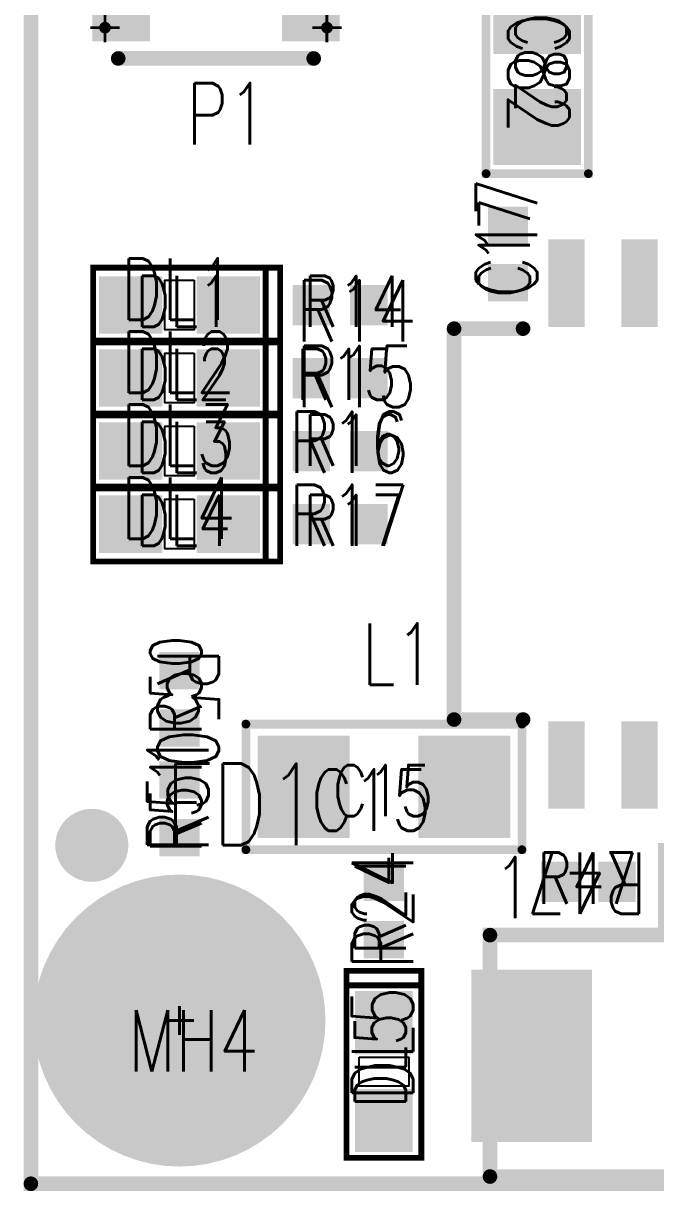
# Model space of a CAD drawing. Extents: x -29.1 to 31.9, y -21.3 to 21.1.
# Drawn here: x -29.13 to -18.14, y -21.32 to -0.82 of the extents above; entities that cross this region are included whole.
import ezdxf

# ---------------------------------------------------------------- set-up
doc = ezdxf.new("R2010")
doc.units = 0
doc.header["$MEASUREMENT"] = 0
doc.linetypes.add('KEEPOUT_00010000$0', pattern=[2, 1, 1])
doc.layers.get('0').update_dxf_attribs({"linetype": 'CONTINUOUS'})
for name, color, linetype in [('BOARD_OUTLINE_00', 5, 'CONTINUOUS'), ('DRIL_NPLTE_THRU_01', 3, 'CONTINUOUS'), ('DRIL_NPLTE_THRU_02', 112, 'CONTINUOUS'), ('DRIL_NPLTE_THRU_03', 2, 'CONTINUOUS'), ('DRIL_NPLTE_THRU_04', 4, 'CONTINUOUS'), ('DRIL_NPLTE_THRU_05', 171, 'CONTINUOUS'), ('DRIL_NPLTE_THRU_06', 1, 'CONTINUOUS'), ('DRIL_PLTE_THRU_01', 3, 'CONTINUOUS'), ('DRIL_PLTE_THRU_02', 112, 'CONTINUOUS'), ('DRIL_PLTE_THRU_03', 2, 'CONTINUOUS'), ('DRIL_PLTE_THRU_04', 4, 'CONTINUOUS'), ('DRIL_PLTE_THRU_05', 171, 'CONTINUOUS'), ('DRIL_PLTE_THRU_06', 1, 'CONTINUOUS'), ('DRIL_SYMBOL', 5, 'CONTINUOUS'), ('KEEPOUT_01', 136, 'CONTINUOUS'), ('PADS_BOT', 1, 'CONTINUOUS'), ('PADS_INNER', 3, 'CONTINUOUS'), ('PADS_TOP', 3, 'CONTINUOUS'), ('PART_NAME_01', 6, 'CONTINUOUS'), ('PART_NAME_11', 112, 'CONTINUOUS'), ('PART_TOP_2DLINE_01', 6, 'CONTINUOUS'), ('TEXT_22', 6, 'CONTINUOUS')]:
    doc.layers.add(name, color=color, linetype=linetype)
doc.styles.add('W0$1524', font='simplex', dxfattribs={"width": 0.75})
doc.styles.add('W0$2032', font='simplex', dxfattribs={"width": 0.75})
doc.styles.add('W0$254', font='simplex', dxfattribs={"width": 0.75})

# ---------------------------------------------------------------- blocks, each defined once
blk = doc.blocks.new('SMOOTH_0$254')
at = {"const_width": 0.127}
blk.add_lwpolyline([(-0.0635, 0, 1), (0.0635, 0, 1)], format="xyb", close=True, dxfattribs=at)
blk = doc.blocks.new('BOARD_1')
at = {"layer": 'BOARD_OUTLINE_00', "const_width": 0.254}
blk.add_lwpolyline([(0, 0), (58, 0), (58, 42), (0, 42)], close=True, dxfattribs=at)
at = {"layer": 'BOARD_OUTLINE_00'}
blk.add_blockref('SMOOTH_0$254', (0, 0), dxfattribs=at)
blk = doc.blocks.new('SMOOTH_0$1524')
at = {"const_width": 0.0762}
blk.add_lwpolyline([(-0.0381, 0, 1), (0.0381, 0, 1)], format="xyb", close=True, dxfattribs=at)
blk = doc.blocks.new('PART_BODY_TOP_61')
at = {"layer": 'PART_TOP_2DLINE_01', "const_width": 0.1524}
blk.add_lwpolyline([(2.4003, -1.0922), (-2.4003, -1.0922), (-2.4003, 1.0922), (2.4003, 1.0922)], close=True, dxfattribs=at)
at = {"layer": 'PART_TOP_2DLINE_01'}
for p in [(-2.4003, 1.0922), (2.4003, 1.0922), (-2.4003, -1.0922), (2.4003, -1.0922)]:
    blk.add_blockref('SMOOTH_0$1524', p, dxfattribs=at)
blk = doc.blocks.new('DRIL_HOLE_0')
blk.add_lwpolyline([(0, 0, 1), (0, 0, 1)], format="xyb", close=True)
blk = doc.blocks.new('PAD_0')
blk.add_lwpolyline([(0, 0, 1), (0, 0, 1)], format="xyb", close=True)
blk = doc.blocks.new('PAD_2')
at = {"const_width": 1.6}
blk.add_lwpolyline([(-0.889, 0), (0.889, 0)], dxfattribs=at)
blk = doc.blocks.new('STK_TOP_8')
at = {"layer": 'DRIL_PLTE_THRU_01'}
blk.add_blockref('DRIL_HOLE_0', (0, 0), dxfattribs=at)
at = {"layer": 'DRIL_PLTE_THRU_02'}
blk.add_blockref('DRIL_HOLE_0', (0, 0), dxfattribs=at)
at = {"layer": 'DRIL_PLTE_THRU_03'}
blk.add_blockref('DRIL_HOLE_0', (0, 0), dxfattribs=at)
at = {"layer": 'DRIL_PLTE_THRU_04'}
blk.add_blockref('DRIL_HOLE_0', (0, 0), dxfattribs=at)
at = {"layer": 'DRIL_PLTE_THRU_05'}
blk.add_blockref('DRIL_HOLE_0', (0, 0), dxfattribs=at)
at = {"layer": 'DRIL_PLTE_THRU_06'}
blk.add_blockref('DRIL_HOLE_0', (0, 0), dxfattribs=at)
at = {"layer": 'PADS_BOT'}
blk.add_blockref('PAD_0', (0, 0), dxfattribs=at)
at = {"layer": 'PADS_INNER'}
blk.add_blockref('PAD_0', (0, 0), dxfattribs=at)
at = {"layer": 'PADS_TOP', "rotation": 90}
blk.add_blockref('PAD_2', (0, 0), dxfattribs=at)
blk = doc.blocks.new('SYM_TOP_6')
for name, p in [('STK_TOP_8', (-1.397, 0)), ('STK_TOP_8', (1.397, 0)), ('PART_BODY_TOP_61', (0, 0))]:
    blk.add_blockref(name, p)
blk = doc.blocks.new('PART_TOP_5')
blk.add_blockref('SYM_TOP_6', (0, 0))
at = {"layer": 'PART_NAME_01', "style": 'W0$2032', "width": 0.75}
blk.add_text('C15', height=1.0668, dxfattribs=at).set_placement((-1.27, -0.762))
at = {"layer": 'PART_NAME_11', "style": 'W0$1524', "width": 0.75}
blk.add_text('C15', height=0.889, dxfattribs=at).set_placement((-0.889, -0.508))
blk = doc.blocks.new('PART_BODY_TOP_68')
at = {"layer": 'PART_TOP_2DLINE_01', "const_width": 0.254}
blk.add_lwpolyline([(-5.775, -0.8), (5.775, -0.8), (5.775, -5), (-5.775, -5)], close=True, dxfattribs=at)
at = {"layer": 'PART_TOP_2DLINE_01'}
for p in [(-5.775, -0.8), (5.775, -0.8), (-5.775, -5), (5.775, -5)]:
    blk.add_blockref('SMOOTH_0$254', p, dxfattribs=at)
blk = doc.blocks.new('PAD_8')
at = {"const_width": 0.7}
blk.add_lwpolyline([(-0.8, 0), (0.8, 0)], dxfattribs=at)
blk = doc.blocks.new('STK_TOP_12')
at = {"layer": 'DRIL_NPLTE_THRU_01'}
blk.add_blockref('DRIL_HOLE_0', (0, 0), dxfattribs=at)
at = {"layer": 'DRIL_NPLTE_THRU_02'}
blk.add_blockref('DRIL_HOLE_0', (0, 0), dxfattribs=at)
at = {"layer": 'DRIL_NPLTE_THRU_03'}
blk.add_blockref('DRIL_HOLE_0', (0, 0), dxfattribs=at)
at = {"layer": 'DRIL_NPLTE_THRU_04'}
blk.add_blockref('DRIL_HOLE_0', (0, 0), dxfattribs=at)
at = {"layer": 'DRIL_NPLTE_THRU_05'}
blk.add_blockref('DRIL_HOLE_0', (0, 0), dxfattribs=at)
at = {"layer": 'DRIL_NPLTE_THRU_06'}
blk.add_blockref('DRIL_HOLE_0', (0, 0), dxfattribs=at)
at = {"layer": 'PADS_BOT'}
blk.add_blockref('PAD_0', (0, 0), dxfattribs=at)
at = {"layer": 'PADS_INNER'}
blk.add_blockref('PAD_0', (0, 0), dxfattribs=at)
at = {"layer": 'PADS_TOP', "rotation": 90}
blk.add_blockref('PAD_8', (0, 0), dxfattribs=at)
blk = doc.blocks.new('PAD_9')
at = {"const_width": 2.1}
blk.add_lwpolyline([(-1.5, 0), (1.5, 0)], dxfattribs=at)
blk = doc.blocks.new('STK_TOP_13')
at = {"layer": 'DRIL_NPLTE_THRU_01'}
blk.add_blockref('DRIL_HOLE_0', (0, 0), dxfattribs=at)
at = {"layer": 'DRIL_NPLTE_THRU_02'}
blk.add_blockref('DRIL_HOLE_0', (0, 0), dxfattribs=at)
at = {"layer": 'DRIL_NPLTE_THRU_03'}
blk.add_blockref('DRIL_HOLE_0', (0, 0), dxfattribs=at)
at = {"layer": 'DRIL_NPLTE_THRU_04'}
blk.add_blockref('DRIL_HOLE_0', (0, 0), dxfattribs=at)
at = {"layer": 'DRIL_NPLTE_THRU_05'}
blk.add_blockref('DRIL_HOLE_0', (0, 0), dxfattribs=at)
at = {"layer": 'DRIL_NPLTE_THRU_06'}
blk.add_blockref('DRIL_HOLE_0', (0, 0), dxfattribs=at)
at = {"layer": 'PADS_BOT'}
blk.add_blockref('PAD_0', (0, 0), dxfattribs=at)
at = {"layer": 'PADS_INNER'}
blk.add_blockref('PAD_0', (0, 0), dxfattribs=at)
at = {"layer": 'PADS_TOP', "rotation": 90}
blk.add_blockref('PAD_9', (0, 0), dxfattribs=at)
blk = doc.blocks.new('SYM_TOP_13')
for name, p in [('STK_TOP_12', (-2.5, 0)), ('STK_TOP_12', (-1.25, 0)), ('STK_TOP_12', (0, 0)), ('STK_TOP_12', (1.25, 0)), ('STK_TOP_12', (2.5, 0)), ('STK_TOP_13', (-5.05, -2.9)), ('STK_TOP_13', (5.05, -2.9)), ('PART_BODY_TOP_68', (0, 0))]:
    blk.add_blockref(name, p)
blk = doc.blocks.new('PART_TOP_70')
blk.add_blockref('SYM_TOP_13', (0, 0))
at = {"layer": 'PART_NAME_01', "style": 'W0$2032', "width": 0.75}
blk.add_text('P2', height=1.0668, dxfattribs=at).set_placement((6.604, -3.302))
at = {"layer": 'PART_NAME_11', "style": 'W0$1524', "width": 0.75}
blk.add_text('P2', height=0.889, dxfattribs=at).set_placement((-0.127, -3.175))
blk = doc.blocks.new('PAD_20')
at = {"const_width": 0.65}
blk.add_lwpolyline([(-0.35, 0), (0.35, 0)], dxfattribs=at)
blk = doc.blocks.new('STK_TOP_31')
at = {"layer": 'DRIL_NPLTE_THRU_01'}
blk.add_blockref('DRIL_HOLE_0', (0, 0), dxfattribs=at)
at = {"layer": 'DRIL_NPLTE_THRU_02'}
blk.add_blockref('DRIL_HOLE_0', (0, 0), dxfattribs=at)
at = {"layer": 'DRIL_NPLTE_THRU_03'}
blk.add_blockref('DRIL_HOLE_0', (0, 0), dxfattribs=at)
at = {"layer": 'DRIL_NPLTE_THRU_04'}
blk.add_blockref('DRIL_HOLE_0', (0, 0), dxfattribs=at)
at = {"layer": 'DRIL_NPLTE_THRU_05'}
blk.add_blockref('DRIL_HOLE_0', (0, 0), dxfattribs=at)
at = {"layer": 'DRIL_NPLTE_THRU_06'}
blk.add_blockref('DRIL_HOLE_0', (0, 0), dxfattribs=at)
at = {"layer": 'PADS_BOT'}
blk.add_blockref('PAD_0', (0, 0), dxfattribs=at)
at = {"layer": 'PADS_INNER'}
blk.add_blockref('PAD_0', (0, 0), dxfattribs=at)
at = {"layer": 'PADS_TOP', "rotation": 90}
blk.add_blockref('PAD_20', (0, 0), dxfattribs=at)
blk = doc.blocks.new('SYM_TOP_25')
for p in [(-0.5, 0), (0.5, 0)]:
    blk.add_blockref('STK_TOP_31', p)
blk = doc.blocks.new('PART_TOP_77')
blk.add_blockref('SYM_TOP_25', (0, 0))
at = {"layer": 'PART_NAME_01', "style": 'W0$2032', "width": 0.75}
blk.add_text('C17', height=1.0668, rotation=180, dxfattribs=at).set_placement((0.762, 0.508))
at = {"layer": 'PART_NAME_11', "style": 'W0$1524', "width": 0.75}
blk.add_text('C17', height=0.889, rotation=180, dxfattribs=at).set_placement((0.762, 0.381))
blk = doc.blocks.new('PART_TOP_184')
blk.add_blockref('SYM_TOP_25', (0, 0))
at = {"layer": 'PART_NAME_01', "style": 'W0$2032', "width": 0.75}
blk.add_text('R14', height=1.0668, dxfattribs=at).set_placement((-0.762, -0.635))
at = {"layer": 'PART_NAME_11', "style": 'W0$1524', "width": 0.75}
blk.add_text('R14', height=0.889, dxfattribs=at).set_placement((-0.635, -0.381))
blk = doc.blocks.new('PART_TOP_185')
blk.add_blockref('SYM_TOP_25', (0, 0))
at = {"layer": 'PART_NAME_01', "style": 'W0$2032', "width": 0.75}
blk.add_text('R15', height=1.0668, dxfattribs=at).set_placement((-0.762, -0.508))
at = {"layer": 'PART_NAME_11', "style": 'W0$1524', "width": 0.75}
blk.add_text('R15', height=0.889, dxfattribs=at).set_placement((-0.762, -0.381))
blk = doc.blocks.new('PART_TOP_186')
blk.add_blockref('SYM_TOP_25', (0, 0))
at = {"layer": 'PART_NAME_01', "style": 'W0$2032', "width": 0.75}
blk.add_text('R16', height=1.0668, dxfattribs=at).set_placement((-0.889, -0.381))
at = {"layer": 'PART_NAME_11', "style": 'W0$1524', "width": 0.75}
blk.add_text('R16', height=0.889, dxfattribs=at).set_placement((-0.635, -0.254))
blk = doc.blocks.new('PART_TOP_187')
blk.add_blockref('SYM_TOP_25', (0, 0))
at = {"layer": 'PART_NAME_01', "style": 'W0$2032', "width": 0.75}
blk.add_text('R17', height=1.0668, dxfattribs=at).set_placement((-0.889, -0.381))
at = {"layer": 'PART_NAME_11', "style": 'W0$1524', "width": 0.75}
blk.add_text('R17', height=0.889, dxfattribs=at).set_placement((-0.635, -0.381))
blk = doc.blocks.new('PART_TOP_196')
blk.add_blockref('SYM_TOP_25', (0, 0))
at = {"layer": 'PART_NAME_01', "style": 'W0$2032', "width": 0.75}
blk.add_text('R24', height=1.0668, rotation=180, dxfattribs=at).set_placement((1.016, 0.508))
at = {"layer": 'PART_NAME_11', "style": 'W0$1524', "width": 0.75}
blk.add_text('R24', height=0.889, rotation=180, dxfattribs=at).set_placement((0.762, 0.381))
blk = doc.blocks.new('PART_TOP_220')
blk.add_blockref('SYM_TOP_25', (0, 0))
at = {"layer": 'PART_NAME_01', "style": 'W0$2032', "width": 0.75}
blk.add_text('R47', height=1.0668, rotation=180, dxfattribs=at).set_placement((1.016, 0.508))
at = {"layer": 'PART_NAME_11', "style": 'W0$1524', "width": 0.75}
blk.add_text('R47', height=0.889, dxfattribs=at).set_placement((-0.889, -0.381))
blk = doc.blocks.new('PART_TOP_224')
blk.add_blockref('SYM_TOP_25', (0, 0))
at = {"layer": 'PART_NAME_01', "style": 'W0$2032', "width": 0.75}
blk.add_text('R50', height=1.0668, dxfattribs=at).set_placement((-0.889, -0.381))
at = {"layer": 'PART_NAME_11', "style": 'W0$1524', "width": 0.75}
blk.add_text('R50', height=0.889, rotation=180, dxfattribs=at).set_placement((0.635, 0.381))
blk = doc.blocks.new('PART_TOP_225')
blk.add_blockref('SYM_TOP_25', (0, 0))
at = {"layer": 'PART_NAME_01', "style": 'W0$2032', "width": 0.75}
blk.add_text('R51', height=1.0668, dxfattribs=at).set_placement((-0.762, -0.508))
at = {"layer": 'PART_NAME_11', "style": 'W0$1524', "width": 0.75}
blk.add_text('R51', height=0.889, dxfattribs=at).set_placement((-0.762, -0.381))
blk = doc.blocks.new('SMOOTH_0$1016')
at = {"const_width": 0.0508}
blk.add_lwpolyline([(-0.0254, 0, 1), (0.0254, 0, 1)], format="xyb", close=True, dxfattribs=at)
blk = doc.blocks.new('PART_BODY_TOP_81')
at = {"layer": 'KEEPOUT_01', "linetype": 'KEEPOUT_00010000$0'}
blk.add_lwpolyline([(-0.4318, 0.254), (0.4318, 0.254), (0.4318, -0.254), (-0.4318, -0.254)], close=True, dxfattribs=at)
at = {"layer": 'PART_TOP_2DLINE_01', "const_width": 0.1016}
for points in [[(-0.65, 1.4986), (-0.65, 1.7526), (0.65, 1.7526), (0.65, 1.4986)], [(-0.65, -1.5), (0.65, -1.5), (0.65, 1.5), (-0.65, 1.5), (-0.65, -1.5)]]:
    blk.add_lwpolyline(points, dxfattribs=at)
at = {"layer": 'PART_TOP_2DLINE_01'}
for p in [(-0.65, 1.7526), (0.65, 1.7526), (-0.65, 1.5), (-0.65, 1.4986), (0.65, 1.5), (0.65, 1.4986), (-0.65, -1.5), (-0.65, -1.5), (0.65, -1.5)]:
    blk.add_blockref('SMOOTH_0$1016', p, dxfattribs=at)
blk = doc.blocks.new('PAD_4')
at = {"const_width": 1}
blk.add_lwpolyline([(-0.55, 0), (0.55, 0)], dxfattribs=at)
blk = doc.blocks.new('STK_TOP_6')
at = {"layer": 'DRIL_NPLTE_THRU_01'}
blk.add_blockref('DRIL_HOLE_0', (0, 0), dxfattribs=at)
at = {"layer": 'DRIL_NPLTE_THRU_02'}
blk.add_blockref('DRIL_HOLE_0', (0, 0), dxfattribs=at)
at = {"layer": 'DRIL_NPLTE_THRU_03'}
blk.add_blockref('DRIL_HOLE_0', (0, 0), dxfattribs=at)
at = {"layer": 'DRIL_NPLTE_THRU_04'}
blk.add_blockref('DRIL_HOLE_0', (0, 0), dxfattribs=at)
at = {"layer": 'DRIL_NPLTE_THRU_05'}
blk.add_blockref('DRIL_HOLE_0', (0, 0), dxfattribs=at)
at = {"layer": 'DRIL_NPLTE_THRU_06'}
blk.add_blockref('DRIL_HOLE_0', (0, 0), dxfattribs=at)
at = {"layer": 'PADS_BOT'}
blk.add_blockref('PAD_0', (0, 0), dxfattribs=at)
at = {"layer": 'PADS_INNER'}
blk.add_blockref('PAD_0', (0, 0), dxfattribs=at)
at = {"layer": 'PADS_TOP', "rotation": 90}
blk.add_blockref('PAD_4', (0, 0), dxfattribs=at)
blk = doc.blocks.new('SYM_TOP_26')
for name, p in [('STK_TOP_6', (0, 0.85)), ('PART_BODY_TOP_81', (0, 0)), ('STK_TOP_6', (0, -0.85))]:
    blk.add_blockref(name, p)
blk = doc.blocks.new('PART_TOP_293')
blk.add_blockref('SYM_TOP_26', (0, 0))
at = {"layer": 'PART_NAME_01', "style": 'W0$2032', "width": 0.75}
blk.add_text('DL1', height=1.0668, rotation=90, dxfattribs=at).set_placement((0.254, -1.016))
at = {"layer": 'PART_NAME_11', "style": 'W0$1524', "width": 0.75}
blk.add_text('DL1', height=0.889, rotation=90, dxfattribs=at).set_placement((0.381, -0.762))
blk = doc.blocks.new('PART_TOP_294')
blk.add_blockref('SYM_TOP_26', (0, 0))
at = {"layer": 'PART_NAME_01', "style": 'W0$2032', "width": 0.75}
blk.add_text('DL2', height=1.0668, rotation=90, dxfattribs=at).set_placement((0.254, -1.016))
at = {"layer": 'PART_NAME_11', "style": 'W0$1524', "width": 0.75}
blk.add_text('DL2', height=0.889, rotation=90, dxfattribs=at).set_placement((0.381, -0.762))
blk = doc.blocks.new('PART_TOP_295')
blk.add_blockref('SYM_TOP_26', (0, 0))
at = {"layer": 'PART_NAME_01', "style": 'W0$2032', "width": 0.75}
blk.add_text('DL3', height=1.0668, rotation=90, dxfattribs=at).set_placement((0.254, -1.016))
at = {"layer": 'PART_NAME_11', "style": 'W0$1524', "width": 0.75}
blk.add_text('DL3', height=0.889, rotation=90, dxfattribs=at).set_placement((0.381, -0.762))
blk = doc.blocks.new('PART_TOP_296')
blk.add_blockref('SYM_TOP_26', (0, 0))
at = {"layer": 'PART_NAME_01', "style": 'W0$2032', "width": 0.75}
blk.add_text('DL4', height=1.0668, rotation=90, dxfattribs=at).set_placement((0.254, -1.016))
at = {"layer": 'PART_NAME_11', "style": 'W0$1524', "width": 0.75}
blk.add_text('DL4', height=0.889, rotation=90, dxfattribs=at).set_placement((0.381, -0.762))
blk = doc.blocks.new('PART_TOP_297')
blk.add_blockref('SYM_TOP_26', (0, 0))
at = {"layer": 'PART_NAME_01', "style": 'W0$2032', "width": 0.75}
blk.add_text('DL5', height=1.0668, rotation=90, dxfattribs=at).set_placement((0.508, -0.508))
at = {"layer": 'PART_NAME_11', "style": 'W0$1524', "width": 0.75}
blk.add_text('DL5', height=0.889, rotation=90, dxfattribs=at).set_placement((0.381, -0.635))
blk = doc.blocks.new('SMOOTH_0$635')
at = {"const_width": 0.3175}
blk.add_lwpolyline([(-0.15875, 0, 1), (0.15875, 0, 1)], format="xyb", close=True, dxfattribs=at)
blk = doc.blocks.new('PART_BODY_TOP_82')
at = {"layer": 'PART_TOP_2DLINE_01'}
for points, const_width in [([(-6.4, 3.4), (-6.4, -3.4), (-5.2, -3.4)], 0.254), ([(-6.4, 3.4), (-5.2, 3.4)], 0.254), ([(6.4, -3.4), (6.4, 3.4), (5.2, 3.4)], 0.254), ([(-6.4, 0.635), (-6.4, -0.635)], 0.635), ([(6.4, -3.4), (5.2, -3.4)], 0.254)]:
    blk.add_lwpolyline(points, dxfattribs=dict(at, const_width=const_width))
for name, p in [('SMOOTH_0$254', (-6.4, 3.4)), ('SMOOTH_0$254', (-6.4, 3.4)), ('SMOOTH_0$254', (-5.2, 3.4)), ('SMOOTH_0$254', (5.2, 3.4)), ('SMOOTH_0$254', (6.4, 3.4)), ('SMOOTH_0$635', (-6.4, 0.635)), ('SMOOTH_0$635', (-6.4, -0.635)), ('SMOOTH_0$254', (-6.4, -3.4)), ('SMOOTH_0$254', (-5.2, -3.4)), ('SMOOTH_0$254', (5.2, -3.4)), ('SMOOTH_0$254', (6.4, -3.4)), ('SMOOTH_0$254', (6.4, -3.4))]:
    blk.add_blockref(name, p, dxfattribs=at)
blk = doc.blocks.new('PAD_21')
at = {"const_width": 0.635}
blk.add_lwpolyline([(-0.762, 0), (0.762, 0)], dxfattribs=at)
blk = doc.blocks.new('STK_TOP_32')
at = {"layer": 'DRIL_NPLTE_THRU_01'}
blk.add_blockref('DRIL_HOLE_0', (0, 0), dxfattribs=at)
at = {"layer": 'DRIL_NPLTE_THRU_02'}
blk.add_blockref('DRIL_HOLE_0', (0, 0), dxfattribs=at)
at = {"layer": 'DRIL_NPLTE_THRU_03'}
blk.add_blockref('DRIL_HOLE_0', (0, 0), dxfattribs=at)
at = {"layer": 'DRIL_NPLTE_THRU_04'}
blk.add_blockref('DRIL_HOLE_0', (0, 0), dxfattribs=at)
at = {"layer": 'DRIL_NPLTE_THRU_05'}
blk.add_blockref('DRIL_HOLE_0', (0, 0), dxfattribs=at)
at = {"layer": 'DRIL_NPLTE_THRU_06'}
blk.add_blockref('DRIL_HOLE_0', (0, 0), dxfattribs=at)
at = {"layer": 'PADS_BOT'}
blk.add_blockref('PAD_0', (0, 0), dxfattribs=at)
at = {"layer": 'PADS_INNER'}
blk.add_blockref('PAD_0', (0, 0), dxfattribs=at)
at = {"layer": 'PADS_TOP', "rotation": 90}
blk.add_blockref('PAD_21', (0, 0), dxfattribs=at)
blk = doc.blocks.new('SYM_TOP_27')
for name, p in [('STK_TOP_32', (-4.445, 4.191)), ('STK_TOP_32', (-3.175, 4.191)), ('STK_TOP_32', (-1.905, 4.191)), ('STK_TOP_32', (-0.635, 4.191)), ('STK_TOP_32', (0.635, 4.191)), ('STK_TOP_32', (1.905, 4.191)), ('STK_TOP_32', (3.175, 4.191)), ('STK_TOP_32', (4.445, 4.191)), ('PART_BODY_TOP_82', (0, 0)), ('STK_TOP_32', (-4.445, -4.191)), ('STK_TOP_32', (-3.175, -4.191)), ('STK_TOP_32', (-1.905, -4.191)), ('STK_TOP_32', (-0.635, -4.191)), ('STK_TOP_32', (0.635, -4.191)), ('STK_TOP_32', (1.905, -4.191)), ('STK_TOP_32', (3.175, -4.191)), ('STK_TOP_32', (4.445, -4.191))]:
    blk.add_blockref(name, p)
blk = doc.blocks.new('PART_TOP_303')
blk.add_blockref('SYM_TOP_27', (0, 0))
at = {"layer": 'PART_NAME_01', "style": 'W0$2032', "width": 0.75}
blk.add_text('L1', height=1.0668, rotation=180, dxfattribs=at).set_placement((8.001, 2.794))
at = {"layer": 'PART_NAME_11', "style": 'W0$1524', "width": 0.75}
blk.add_text('L1', height=0.889, rotation=180, dxfattribs=at).set_placement((0.381, 0.635))
blk = doc.blocks.new('PAD_26')
at = {"const_width": 0.635}
blk.add_lwpolyline([(0, -0.3175, 1), (0, 0.3175, 1)], format="xyb", close=True, dxfattribs=at)
blk = doc.blocks.new('STK_TOP_42')
at = {"layer": 'DRIL_NPLTE_THRU_01'}
blk.add_blockref('DRIL_HOLE_0', (0, 0), dxfattribs=at)
at = {"layer": 'DRIL_NPLTE_THRU_02'}
blk.add_blockref('DRIL_HOLE_0', (0, 0), dxfattribs=at)
at = {"layer": 'DRIL_NPLTE_THRU_03'}
blk.add_blockref('DRIL_HOLE_0', (0, 0), dxfattribs=at)
at = {"layer": 'DRIL_NPLTE_THRU_04'}
blk.add_blockref('DRIL_HOLE_0', (0, 0), dxfattribs=at)
at = {"layer": 'DRIL_NPLTE_THRU_05'}
blk.add_blockref('DRIL_HOLE_0', (0, 0), dxfattribs=at)
at = {"layer": 'DRIL_NPLTE_THRU_06'}
blk.add_blockref('DRIL_HOLE_0', (0, 0), dxfattribs=at)
at = {"layer": 'PADS_BOT'}
blk.add_blockref('PAD_0', (0, 0), dxfattribs=at)
at = {"layer": 'PADS_INNER'}
blk.add_blockref('PAD_0', (0, 0), dxfattribs=at)
at = {"layer": 'PADS_TOP'}
blk.add_blockref('PAD_26', (0, 0), dxfattribs=at)
blk = doc.blocks.new('SYM_TOP_32')
blk.add_blockref('STK_TOP_42', (0, 0))
blk = doc.blocks.new('PART_TOP_311')
blk.add_blockref('SYM_TOP_32', (0, 0))
at = {"layer": 'PART_NAME_01', "style": 'W0$254', "width": 0.75}
blk.add_text('FD1', height=1.4224, dxfattribs=at).set_placement((1.27, 0))
blk = doc.blocks.new('PART_BODY_TOP_89')
at = {"layer": 'PART_TOP_2DLINE_01', "const_width": 0.254}
for points in [[(-4.6, 1.7), (-4.6, -1.7)], [(4.6, 1.7), (4.6, -1.7)]]:
    blk.add_lwpolyline(points, dxfattribs=at)
at = {"layer": 'PART_TOP_2DLINE_01'}
for p in [(-4.6, 1.7), (4.6, 1.7), (-4.6, -1.7), (4.6, -1.7)]:
    blk.add_blockref('SMOOTH_0$254', p, dxfattribs=at)
blk = doc.blocks.new('PAD_27')
at = {"const_width": 0.23}
blk.add_lwpolyline([(-0.25, 0), (0.25, 0)], dxfattribs=at)
blk = doc.blocks.new('STK_TOP_43')
at = {"layer": 'DRIL_NPLTE_THRU_01'}
blk.add_blockref('DRIL_HOLE_0', (0, 0), dxfattribs=at)
at = {"layer": 'DRIL_NPLTE_THRU_02'}
blk.add_blockref('DRIL_HOLE_0', (0, 0), dxfattribs=at)
at = {"layer": 'DRIL_NPLTE_THRU_03'}
blk.add_blockref('DRIL_HOLE_0', (0, 0), dxfattribs=at)
at = {"layer": 'DRIL_NPLTE_THRU_04'}
blk.add_blockref('DRIL_HOLE_0', (0, 0), dxfattribs=at)
at = {"layer": 'DRIL_NPLTE_THRU_05'}
blk.add_blockref('DRIL_HOLE_0', (0, 0), dxfattribs=at)
at = {"layer": 'DRIL_NPLTE_THRU_06'}
blk.add_blockref('DRIL_HOLE_0', (0, 0), dxfattribs=at)
at = {"layer": 'PADS_BOT'}
blk.add_blockref('PAD_0', (0, 0), dxfattribs=at)
at = {"layer": 'PADS_INNER'}
blk.add_blockref('PAD_0', (0, 0), dxfattribs=at)
at = {"layer": 'PADS_TOP', "rotation": 90}
blk.add_blockref('PAD_27', (0, 0), dxfattribs=at)
blk = doc.blocks.new('PAD_28')
at = {"const_width": 1}
blk.add_lwpolyline([(-0.5, 0), (0.5, 0)], dxfattribs=at)
blk = doc.blocks.new('STK_TOP_44')
at = {"layer": 'DRIL_NPLTE_THRU_01'}
blk.add_blockref('DRIL_HOLE_0', (0, 0), dxfattribs=at)
at = {"layer": 'DRIL_NPLTE_THRU_02'}
blk.add_blockref('DRIL_HOLE_0', (0, 0), dxfattribs=at)
at = {"layer": 'DRIL_NPLTE_THRU_03'}
blk.add_blockref('DRIL_HOLE_0', (0, 0), dxfattribs=at)
at = {"layer": 'DRIL_NPLTE_THRU_04'}
blk.add_blockref('DRIL_HOLE_0', (0, 0), dxfattribs=at)
at = {"layer": 'DRIL_NPLTE_THRU_05'}
blk.add_blockref('DRIL_HOLE_0', (0, 0), dxfattribs=at)
at = {"layer": 'DRIL_NPLTE_THRU_06'}
blk.add_blockref('DRIL_HOLE_0', (0, 0), dxfattribs=at)
at = {"layer": 'PADS_BOT'}
blk.add_blockref('PAD_0', (0, 0), dxfattribs=at)
at = {"layer": 'PADS_INNER'}
blk.add_blockref('PAD_0', (0, 0), dxfattribs=at)
at = {"layer": 'PADS_TOP'}
blk.add_blockref('PAD_28', (0, 0), dxfattribs=at)
blk = doc.blocks.new('DRIL_SYMBOL_0$2032')
at = {"layer": 'DRIL_SYMBOL', "const_width": 0.0508}
for points in [[(0, -0.254), (0, 0.254)], [(-0.254, 0), (0.254, 0)]]:
    blk.add_lwpolyline(points, dxfattribs=at)
blk = doc.blocks.new('DRIL_HOLE_0$2032')
at = {"const_width": 0.1016}
blk.add_lwpolyline([(-0.0508, 0, 1), (0.0508, 0, 1)], format="xyb", close=True, dxfattribs=at)
blk.add_blockref('DRIL_SYMBOL_0$2032', (0, 0))
blk = doc.blocks.new('PAD_29')
at = {"const_width": 0.2032}
blk.add_lwpolyline([(0, -0.1016, 1), (0, 0.1016, 1)], format="xyb", close=True, dxfattribs=at)
blk = doc.blocks.new('STK_TOP_3')
at = {"layer": 'DRIL_PLTE_THRU_01'}
blk.add_blockref('DRIL_HOLE_0$2032', (0, 0), dxfattribs=at)
at = {"layer": 'DRIL_PLTE_THRU_02'}
blk.add_blockref('DRIL_HOLE_0$2032', (0, 0), dxfattribs=at)
at = {"layer": 'DRIL_PLTE_THRU_03'}
blk.add_blockref('DRIL_HOLE_0$2032', (0, 0), dxfattribs=at)
at = {"layer": 'DRIL_PLTE_THRU_04'}
blk.add_blockref('DRIL_HOLE_0$2032', (0, 0), dxfattribs=at)
at = {"layer": 'DRIL_PLTE_THRU_05'}
blk.add_blockref('DRIL_HOLE_0$2032', (0, 0), dxfattribs=at)
at = {"layer": 'DRIL_PLTE_THRU_06'}
blk.add_blockref('DRIL_HOLE_0$2032', (0, 0), dxfattribs=at)
at = {"layer": 'PADS_BOT'}
blk.add_blockref('PAD_29', (0, 0), dxfattribs=at)
at = {"layer": 'PADS_INNER'}
blk.add_blockref('PAD_29', (0, 0), dxfattribs=at)
at = {"layer": 'PADS_TOP'}
blk.add_blockref('PAD_29', (0, 0), dxfattribs=at)
blk = doc.blocks.new('SYM_TOP_34')
for name, p in [('STK_TOP_44', (-3.805, 1.65)), ('STK_TOP_3', (-4.064, 1.9304)), ('STK_TOP_3', (-3.5306, 1.9304)), ('STK_TOP_44', (3.8, 1.65)), ('STK_TOP_3', (3.5306, 1.9304)), ('STK_TOP_3', (4.064, 1.9304)), ('STK_TOP_43', (-2.8, 1.64)), ('STK_TOP_43', (-2.4, 1.64)), ('STK_TOP_43', (-2, 1.64)), ('STK_TOP_43', (-1.6, 1.64)), ('STK_TOP_43', (-1.2, 1.64)), ('STK_TOP_43', (-0.8, 1.64)), ('STK_TOP_43', (-0.4, 1.64)), ('STK_TOP_43', (0, 1.64)), ('STK_TOP_43', (0.4, 1.64)), ('STK_TOP_43', (0.8, 1.64)), ('STK_TOP_43', (1.2, 1.64)), ('STK_TOP_43', (1.6, 1.64)), ('STK_TOP_43', (2, 1.64)), ('STK_TOP_43', (2.4, 1.64)), ('STK_TOP_43', (2.8, 1.64)), ('PART_BODY_TOP_89', (0, 0)), ('STK_TOP_44', (-3.8, -1.65)), ('STK_TOP_44', (3.8, -1.65)), ('STK_TOP_43', (-2.8, -1.64)), ('STK_TOP_43', (-2.4, -1.64)), ('STK_TOP_43', (-2, -1.64)), ('STK_TOP_43', (-1.6, -1.64)), ('STK_TOP_43', (-1.2, -1.64)), ('STK_TOP_43', (-0.8, -1.64)), ('STK_TOP_43', (-0.4, -1.64)), ('STK_TOP_43', (0, -1.64)), ('STK_TOP_43', (0.4, -1.64)), ('STK_TOP_43', (0.8, -1.64)), ('STK_TOP_43', (1.2, -1.64)), ('STK_TOP_43', (1.6, -1.64)), ('STK_TOP_43', (2, -1.64)), ('STK_TOP_43', (2.4, -1.64)), ('STK_TOP_43', (2.8, -1.64)), ('STK_TOP_3', (-4.0894, -1.9304)), ('STK_TOP_3', (-3.5306, -1.9304)), ('STK_TOP_3', (3.5306, -1.9304)), ('STK_TOP_3', (4.064, -1.9304))]:
    blk.add_blockref(name, p)
blk = doc.blocks.new('PART_TOP_317')
blk.add_blockref('SYM_TOP_34', (0, 0))
at = {"layer": 'PART_NAME_01', "style": 'W0$2032', "width": 0.75}
blk.add_text('P1', height=1.0668, rotation=90, dxfattribs=at).set_placement((6.096, -0.508))
at = {"layer": 'PART_NAME_11', "style": 'W0$1524', "width": 0.75}
blk.add_text('P1', height=0.889, rotation=90, dxfattribs=at).set_placement((0.635, -0.381))
blk = doc.blocks.new('DRIL_SYMBOL_2$794')
at = {"layer": 'DRIL_SYMBOL', "const_width": 0.0508}
for points in [[(0, -0.254), (0, 0.254)], [(-0.254, 0), (0.254, 0)]]:
    blk.add_lwpolyline(points, dxfattribs=at)
blk = doc.blocks.new('DRIL_HOLE_2$794')
at = {"const_width": 1.397}
blk.add_lwpolyline([(-0.6985, 0, 1), (0.6985, 0, 1)], format="xyb", close=True, dxfattribs=at)
blk.add_blockref('DRIL_SYMBOL_2$794', (0, 0))
blk = doc.blocks.new('PAD_30')
at = {"const_width": 2.54}
blk.add_lwpolyline([(0, -1.27, 1), (0, 1.27, 1)], format="xyb", close=True, dxfattribs=at)
blk = doc.blocks.new('STK_TOP_45')
at = {"layer": 'DRIL_PLTE_THRU_01'}
blk.add_blockref('DRIL_HOLE_2$794', (0, 0), dxfattribs=at)
at = {"layer": 'DRIL_PLTE_THRU_02'}
blk.add_blockref('DRIL_HOLE_2$794', (0, 0), dxfattribs=at)
at = {"layer": 'DRIL_PLTE_THRU_03'}
blk.add_blockref('DRIL_HOLE_2$794', (0, 0), dxfattribs=at)
at = {"layer": 'DRIL_PLTE_THRU_04'}
blk.add_blockref('DRIL_HOLE_2$794', (0, 0), dxfattribs=at)
at = {"layer": 'DRIL_PLTE_THRU_05'}
blk.add_blockref('DRIL_HOLE_2$794', (0, 0), dxfattribs=at)
at = {"layer": 'DRIL_PLTE_THRU_06'}
blk.add_blockref('DRIL_HOLE_2$794', (0, 0), dxfattribs=at)
at = {"layer": 'PADS_BOT'}
blk.add_blockref('PAD_30', (0, 0), dxfattribs=at)
at = {"layer": 'PADS_INNER'}
blk.add_blockref('PAD_30', (0, 0), dxfattribs=at)
at = {"layer": 'PADS_TOP'}
blk.add_blockref('PAD_30', (0, 0), dxfattribs=at)
blk = doc.blocks.new('SYM_TOP_35')
blk.add_blockref('STK_TOP_45', (0, 0))
blk = doc.blocks.new('PART_TOP_325')
blk.add_blockref('SYM_TOP_35', (0, 0))
at = {"layer": 'PART_NAME_01', "style": 'W0$2032', "width": 0.75}
blk.add_text('MH4', height=1.0668, dxfattribs=at).set_placement((-0.889, -0.889))
blk = doc.blocks.new('PART_BODY_TOP_60')
at = {"layer": 'PART_TOP_2DLINE_01', "const_width": 0.152}
blk.add_lwpolyline([(-0.889, -1.778), (0.889, -1.778), (0.889, 1.778), (-0.889, 1.778), (-0.889, -1.778)], dxfattribs=at)
at = {"layer": 'PART_TOP_2DLINE_01'}
for p in [(-0.889, 1.778), (0.889, 1.778), (-0.889, -1.778), (-0.889, -1.778), (0.889, -1.778)]:
    blk.add_blockref('SMOOTH_0$1524', p, dxfattribs=at)
blk = doc.blocks.new('PAD_3')
at = {"const_width": 1.321}
blk.add_lwpolyline([(-0.762, 0), (0.762, 0)], dxfattribs=at)
blk = doc.blocks.new('STK_TOP_7')
at = {"layer": 'DRIL_NPLTE_THRU_01'}
blk.add_blockref('DRIL_HOLE_0', (0, 0), dxfattribs=at)
at = {"layer": 'DRIL_NPLTE_THRU_02'}
blk.add_blockref('DRIL_HOLE_0', (0, 0), dxfattribs=at)
at = {"layer": 'DRIL_NPLTE_THRU_03'}
blk.add_blockref('DRIL_HOLE_0', (0, 0), dxfattribs=at)
at = {"layer": 'DRIL_NPLTE_THRU_04'}
blk.add_blockref('DRIL_HOLE_0', (0, 0), dxfattribs=at)
at = {"layer": 'DRIL_NPLTE_THRU_05'}
blk.add_blockref('DRIL_HOLE_0', (0, 0), dxfattribs=at)
at = {"layer": 'DRIL_NPLTE_THRU_06'}
blk.add_blockref('DRIL_HOLE_0', (0, 0), dxfattribs=at)
at = {"layer": 'PADS_BOT'}
blk.add_blockref('PAD_0', (0, 0), dxfattribs=at)
at = {"layer": 'PADS_INNER'}
blk.add_blockref('PAD_0', (0, 0), dxfattribs=at)
at = {"layer": 'PADS_TOP'}
blk.add_blockref('PAD_3', (0, 0), dxfattribs=at)
blk = doc.blocks.new('SYM_TOP_5')
for name, p in [('PART_BODY_TOP_60', (0, 0)), ('STK_TOP_7', (0, 0.9652)), ('STK_TOP_7', (0, -0.9652))]:
    blk.add_blockref(name, p)
blk = doc.blocks.new('PART_TOP_331')
blk.add_blockref('SYM_TOP_5', (0, 0))
at = {"layer": 'PART_NAME_01', "style": 'W0$2032', "width": 0.75}
blk.add_text('C82', height=1.0668, rotation=270, dxfattribs=at).set_placement((-0.508, 1.016))
at = {"layer": 'PART_NAME_11', "style": 'W0$1524', "width": 0.75}
blk.add_text('C82', height=0.889, rotation=270, dxfattribs=at).set_placement((-0.381, 1.016))

msp = doc.modelspace()

# ---------------------------------------------------------------- block references
for name, p in [('BOARD_1', (-29, -21)), ('PART_TOP_331', (-20.193, -1.651)), ('PART_TOP_184', (-23.622, -5.715)), ('PART_TOP_185', (-23.622, -6.985)), ('PART_TOP_186', (-23.622, -8.255)), ('PART_TOP_187', (-23.622, -9.525)), ('PART_TOP_5', (-22.86, -14.097)), ('PART_TOP_311', (-27.94, -15.113)), ('PART_TOP_70', (-15.24, -15.875)), ('PART_TOP_220', (-19.304, -15.748)), ('PART_TOP_325', (-26.416, -18.161)), ('PART_TOP_297', (-22.86, -19.05))]:
    msp.add_blockref(name, p)
for name, p, rotation in [('PART_TOP_317', (-25.781, 3.175), 270), ('PART_TOP_77', (-20.701, -4.826), 270), ('PART_TOP_303', (-15.24, -9.525), 180), ('PART_TOP_293', (-26.416, -5.715), 270), ('PART_TOP_294', (-26.416, -6.985), 270), ('PART_TOP_295', (-26.416, -8.255), 270), ('PART_TOP_296', (-26.416, -9.525), 270), ('PART_TOP_224', (-26.416, -12.573), 270), ('PART_TOP_225', (-26.416, -14.478), 90), ('PART_TOP_196', (-22.86, -16.256), 270)]:
    msp.add_blockref(name, p, dxfattribs=dict(rotation=rotation))

# ---------------------------------------------------------------- texts
at = {"layer": 'TEXT_22', "style": 'W0$2032', "width": 0.75}
msp.add_text('1', height=1.067, dxfattribs=at).set_placement((-20.955, -16.383))

doc.saveas('drawing.dxf')
